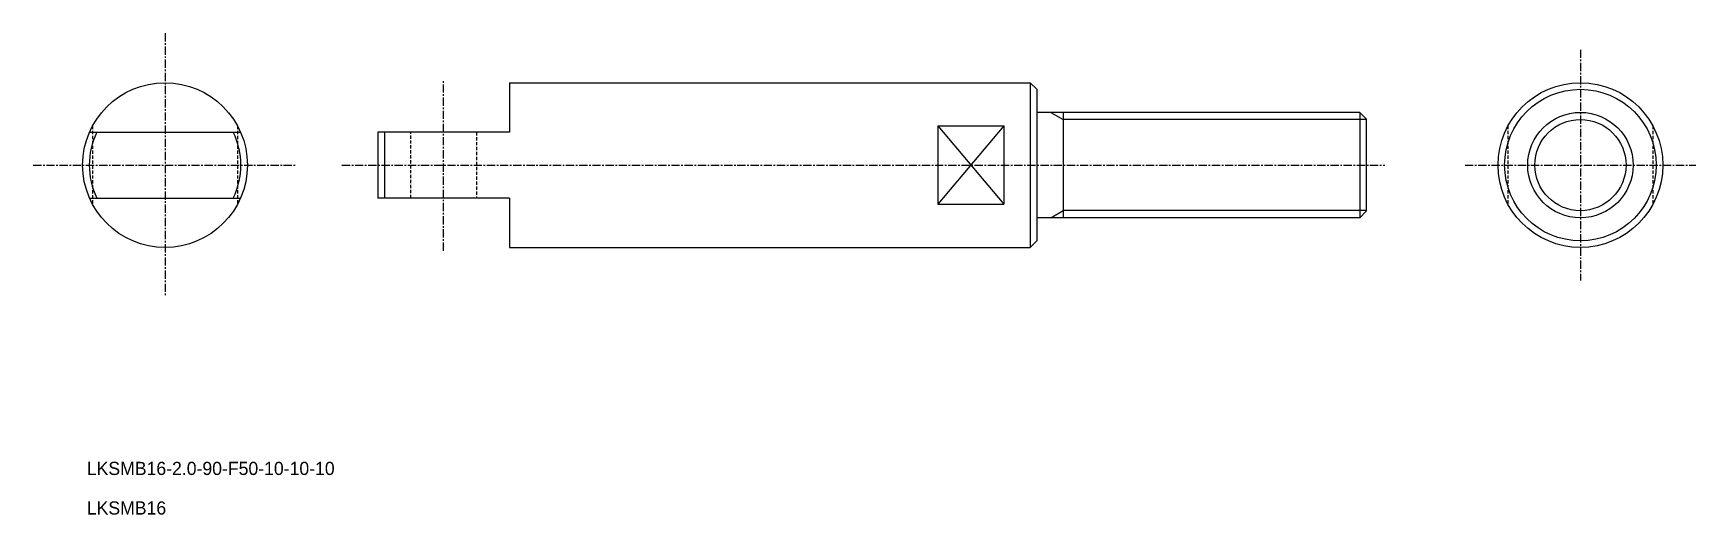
# Model space of a CAD drawing. Extents: x 627 to 879, y -80 to -7.
import ezdxf

# ---------------------------------------------------------------- set-up
doc = ezdxf.new("R2010")
doc.units = 0
doc.linetypes.add('CENTER', pattern=[2, 1.25, -0.25, 0.25, -0.25])
doc.linetypes.add('DASHED', pattern=[0.75, 0.5, -0.25])
doc.layers.get('0').update_dxf_attribs({"linetype": 'CONTINUOUS'})
doc.layers.add('CENTER', color=1, linetype='CENTER')

msp = doc.modelspace()

# ---------------------------------------------------------------- linework, layer by layer
at = {"color": 7, "linetype": 'CONTINUOUS'}
for p, q in [((699.12, -14.57), (699.12, -22.07)), ((699.12, -14.57), (778.12, -14.57)), ((778.12, -14.57), (778.12, -39.57)), ((778.12, -14.57), (779.12, -15.57)), ((779.12, -15.57), (779.12, -38.57)), ((828.12, -19.07), (779.12, -19.07)), ((783.12, -19.07), (783.12, -35.07)), ((828.12, -19.07), (828.12, -35.07)), ((828.12, -19.07), (829.12, -20.07)), ((829.12, -20.07), (829.12, -34.07)), ((635.39, -22.07), (658.3, -22.07)), ((699.12, -22.07), (679.12, -22.07)), ((679.12, -22.07), (679.12, -32.07)), ((680.12, -22.07), (680.12, -32.07)), ((764.12, -21.13), (774.12, -21.13)), ((774.12, -21.13), (764.12, -33)), ((764.12, -21.13), (774.12, -33)), ((764.12, -21.13), (764.12, -33)), ((774.12, -21.13), (774.12, -33)), ((635.39, -32.07), (658.3, -32.07)), ((699.12, -32.07), (679.12, -32.07)), ((699.12, -32.07), (699.12, -39.57)), ((764.12, -33), (774.12, -33)), ((828.12, -35.07), (779.12, -35.07)), ((829.12, -34.07), (828.12, -35.07)), ((699.12, -39.57), (778.12, -39.57)), ((779.12, -38.57), (778.12, -39.57))]:
    msp.add_line(p, q, dxfattribs=at)
at = {"color": 3, "linetype": 'CONTINUOUS'}
for p, q in [((781.25, -19.07), (783.12, -20.15)), ((829.12, -20.15), (783.12, -20.15)), ((781.25, -35.07), (783.12, -33.98)), ((829.12, -33.98), (783.12, -33.98))]:
    msp.add_line(p, q, dxfattribs=at)
at = {"color": 3, "linetype": 'DASHED'}
for p, q in [((635.84, -21.13), (635.84, -33)), ((657.84, -21.13), (657.84, -33)), ((684.12, -32.07), (684.12, -22.07)), ((694.12, -22.07), (694.12, -32.07)), ((850.61, -21.13), (850.61, -33)), ((872.61, -21.13), (872.61, -33))]:
    msp.add_line(p, q, dxfattribs=at)
at = {"color": 7, "linetype": 'CONTINUOUS'}
for centre, radius in [((646.84, -27.07), 12.5), ((861.61, -27.07), 12.5), ((861.61, -27.07), 11.5), ((861.61, -27.07), 8)]:
    msp.add_circle(centre, radius, dxfattribs=at)
at = {"color": 3, "linetype": 'CONTINUOUS'}
msp.add_circle((861.61, -27.07), 6.92, dxfattribs=at)
at = {"color": 7, "linetype": 'CONTINUOUS'}
for start, end in [(154.2285, 205.7715), (334.2285, 25.7715), (347.4441, 12.5559)]:
    msp.add_arc((646.84, -27.07), 11.5, start, end, dxfattribs=at)
at = {"layer": 'CENTER', "color": 1, "linetype": 'CENTER'}
for p, q in [((646.84, -7.07), (646.84, -47.07)), ((861.61, -9.57), (861.61, -44.57)), ((689.12, -40.07), (689.12, -14.07)), ((626.84, -27.07), (666.84, -27.07)), ((673.68, -27.07), (831.91, -27.07)), ((844.11, -27.07), (879.11, -27.07))]:
    msp.add_line(p, q, dxfattribs=at)

# ---------------------------------------------------------------- texts
at = {"color": 7, "linetype": 'CONTINUOUS'}
for s, p in [('LKSMB16-2.0-90-F50-10-10-10', (634.97, -74.1)), ('LKSMB16', (634.97, -80.1))]:
    msp.add_text(s, height=2, dxfattribs=at).set_placement(p)

doc.saveas('drawing.dxf')
